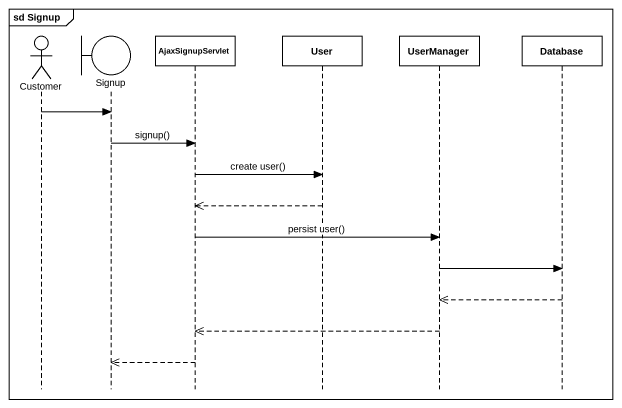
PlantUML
@startuml
mainframe sd Signup
hide footbox
actor Customer
boundary Signup
participant AjaxSignupServlet
participant User
participant UserManager
participant "Database" as Database_

Customer -> Signup
Signup -> AjaxSignupServlet : signup()
AjaxSignupServlet -> User : create user()
User -->> AjaxSignupServlet
AjaxSignupServlet -> UserManager : persist user()
UserManager -> Database_
Database_ -->> UserManager
UserManager -->> AjaxSignupServlet
AjaxSignupServlet -->> Signup
@enduml
